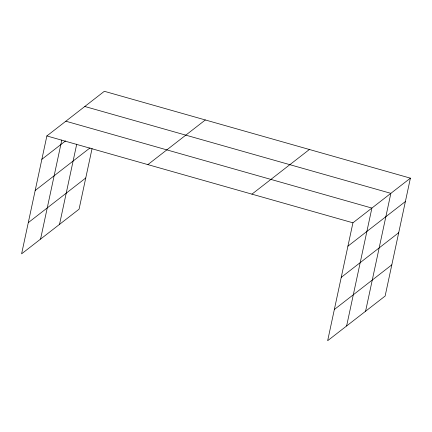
<?xml version="1.0" encoding="UTF-8"?>
<svg xmlns="http://www.w3.org/2000/svg" width="432" height="432" viewBox="0 0 432 432"><rect width="100%" height="100%" fill="white"/><g stroke="black" fill="none" stroke-linecap="round" stroke-linejoin="round"><path stroke-width="0.65" d="M410.4 178.157L352.933 222.809L327.656 340.702L385.128 296.05L410.4 178.157L104.344 91.298L46.872 135.95L21.6 253.843L79.067 209.191L92.081 148.478M40.565 239.107L61.803 140.033M59.53 224.37L76.729 144.142M346.621 325.966L371.898 208.073L65.837 121.214M365.585 311.229L390.863 193.342L84.802 106.483M41.866 159.311L65.572 140.897M35.176 190.507L90.007 147.906M28.285 222.647L85.757 177.995M147.874 164.614L205.34 119.961M251.932 194.146L309.398 149.494M347.922 246.17L405.394 201.523M341.237 277.366L398.704 232.713M334.346 309.506L391.813 264.854M46.872 135.95L352.933 222.809"/></g></svg>
